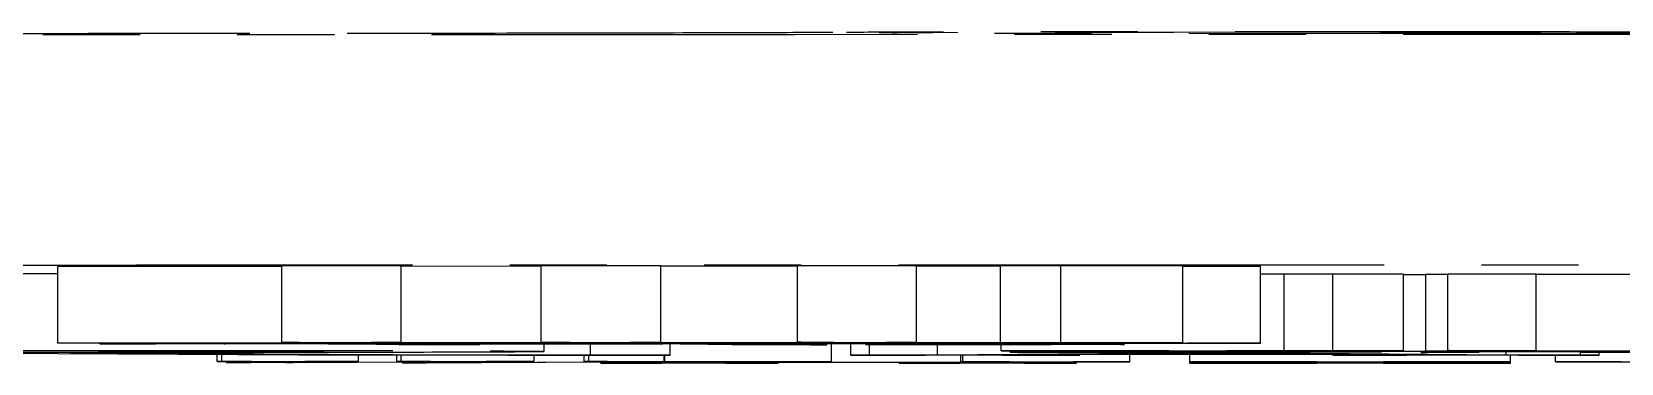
# Model space of a CAD drawing. Header units: millimetres. Extents: x 1953 to 4389, y 564 to 2287.
# Drawn here: x 2921.81 to 2942.59, y 712.44 to 716.77 of the extents above; entities that cross this region are included whole.
import ezdxf

# ---------------------------------------------------------------- set-up
doc = ezdxf.new("R2010")
doc.units = ezdxf.units.MM
doc.linetypes.add('PHANTOM', pattern=[12.7, 6.35, -1.27, 1.27, -1.27, 1.27, -1.27])

msp = doc.modelspace()

# ---------------------------------------------------------------- linework, layer by layer
at = {"color": 7, "linetype": 'PHANTOM', "lineweight": 25}
for p, q in [((2925.081, 713.703), (2922.152, 713.702)), ((2922.152, 712.702), (2922.152, 713.702)), ((2926.64, 713.708), (2925.081, 713.709)), ((2925.081, 712.709), (2925.081, 713.709)), ((2926.64, 712.708), (2926.64, 713.708)), ((2928.471, 713.705), (2926.64, 713.704)), ((2930.033, 713.71), (2928.471, 713.711)), ((2928.471, 712.711), (2928.471, 713.711)), ((2930.033, 712.71), (2930.033, 713.71)), ((2931.82, 713.706), (2930.033, 713.705)), ((2933.377, 713.711), (2931.82, 713.712)), ((2931.82, 712.712), (2931.82, 713.712)), ((2933.377, 712.711), (2933.377, 713.711)), ((2934.474, 713.707), (2933.377, 713.706)), ((2935.26, 713.709), (2934.474, 713.707)), ((2934.474, 712.707), (2934.474, 713.707)), ((2936.857, 713.707), (2935.26, 713.709)), ((2935.26, 712.709), (2935.26, 713.709)), ((2936.857, 712.707), (2936.857, 713.707)), ((2937.872, 713.7), (2936.857, 713.701)), ((2937.872, 712.7), (2937.872, 713.7)), ((2938.181, 713.602), (2937.872, 713.602)), ((2938.816, 713.603), (2938.181, 713.602)), ((2938.181, 712.602), (2938.181, 713.602)), ((2939.741, 713.601), (2938.816, 713.603)), ((2938.816, 712.603), (2938.816, 713.603)), ((2939.741, 712.601), (2939.741, 713.601)), ((2940.03, 713.595), (2939.741, 713.595)), ((2940.319, 713.598), (2940.03, 713.598)), ((2940.03, 713.598), (2940.03, 712.598)), ((2941.475, 713.603), (2940.319, 713.604)), ((2940.319, 712.604), (2940.319, 713.604)), ((2941.475, 712.603), (2941.475, 713.603)), ((2943.035, 713.598), (2941.475, 713.598)), ((2922.152, 712.702), (2925.625, 712.704)), ((2922.792, 712.701), (2922.152, 712.702)), ((2922.314, 712.574), (2927.381, 712.547)), ((2922.702, 712.691), (2922.702, 712.701)), ((2923.38, 712.702), (2922.792, 712.701)), ((2923.082, 712.693), (2923.082, 712.702)), ((2925.694, 712.703), (2923.38, 712.702)), ((2923.75, 712.697), (2923.75, 712.702)), ((2923.75, 712.697), (2924.022, 712.697)), ((2924.022, 712.697), (2924.022, 712.702)), ((2924.022, 712.697), (2924.164, 712.696)), ((2924.164, 712.696), (2924.164, 712.702)), ((2924.164, 712.696), (2935.938, 712.7)), ((2929.681, 712.697), (2924.236, 712.695)), ((2924.353, 712.693), (2924.353, 712.695)), ((2925.081, 712.709), (2926.64, 712.708)), ((2925.689, 712.692), (2925.689, 712.695)), ((2925.689, 712.692), (2926.724, 712.691)), ((2926.968, 712.699), (2926.018, 712.698)), ((2926.64, 712.708), (2926.247, 712.707)), ((2926.247, 712.707), (2926.509, 712.704)), ((2926.509, 712.704), (2926.509, 712.708)), ((2926.509, 712.704), (2929.028, 712.705)), ((2929.098, 712.704), (2926.578, 712.703)), ((2926.724, 712.691), (2926.724, 712.696)), ((2926.724, 712.691), (2930.061, 712.692)), ((2930.133, 712.691), (2926.796, 712.69)), ((2926.796, 712.69), (2927.662, 712.679)), ((2927.662, 712.679), (2926.804, 712.678)), ((2926.968, 712.699), (2926.968, 712.703)), ((2927.662, 712.679), (2927.662, 712.69)), ((2928.471, 712.711), (2930.033, 712.71)), ((2928.511, 712.591), (2928.511, 712.691)), ((2929.114, 712.545), (2929.114, 712.691)), ((2930.361, 712.7), (2929.408, 712.699)), ((2930.033, 712.71), (2929.627, 712.709)), ((2929.627, 712.709), (2929.912, 712.705)), ((2930.061, 712.692), (2929.681, 712.697)), ((2929.912, 712.705), (2929.912, 712.709)), ((2929.912, 712.705), (2932.362, 712.706)), ((2932.432, 712.705), (2929.981, 712.704)), ((2930.154, 712.545), (2930.154, 712.691)), ((2930.361, 712.7), (2930.361, 712.704)), ((2936.079, 712.699), (2930.564, 712.697)), ((2930.564, 712.697), (2930.944, 712.692)), ((2930.944, 712.692), (2930.944, 712.697)), ((2930.944, 712.692), (2934.212, 712.694)), ((2934.489, 712.693), (2931.016, 712.692)), ((2932.203, 712.678), (2931.25, 712.677)), ((2931.82, 712.712), (2933.377, 712.711)), ((2932.203, 712.678), (2932.203, 712.692)), ((2932.265, 712.459), (2932.265, 712.692)), ((2932.518, 712.545), (2932.518, 712.692)), ((2932.714, 712.684), (2932.714, 712.692)), ((2932.773, 712.683), (2932.714, 712.684)), ((2933.706, 712.702), (2932.758, 712.7)), ((2932.76, 712.545), (2932.76, 712.683)), ((2933.377, 712.711), (2932.974, 712.71)), ((2932.974, 712.71), (2933.248, 712.706)), ((2933.248, 712.706), (2933.248, 712.71)), ((2933.248, 712.706), (2934.474, 712.707)), ((2936.857, 712.707), (2933.318, 712.705)), ((2933.65, 712.547), (2933.65, 712.693)), ((2933.706, 712.702), (2933.706, 712.706)), ((2934.212, 712.694), (2934.212, 712.698)), ((2934.212, 712.694), (2934.707, 712.695)), ((2934.474, 712.707), (2935.26, 712.709)), ((2934.482, 712.602), (2934.482, 712.693)), ((2935.002, 712.601), (2934.482, 712.602)), ((2934.482, 712.602), (2938.181, 712.602)), ((2935.118, 712.685), (2934.489, 712.693)), ((2934.598, 712.584), (2934.598, 712.602)), ((2935.233, 712.582), (2934.598, 712.584)), ((2934.707, 712.695), (2934.707, 712.699)), ((2934.707, 712.695), (2935.95, 712.694)), ((2934.713, 712.594), (2934.713, 712.601)), ((2935.233, 712.593), (2934.713, 712.594)), ((2934.713, 712.594), (2936.678, 712.594)), ((2935.26, 712.709), (2936.857, 712.707)), ((2935.95, 712.694), (2935.419, 712.693)), ((2935.419, 712.693), (2936.048, 712.685)), ((2935.465, 712.695), (2936.079, 712.699)), ((2935.465, 712.695), (2935.465, 712.699)), ((2935.696, 712.695), (2935.465, 712.695)), ((2935.938, 712.7), (2935.938, 712.706)), ((2935.938, 712.7), (2936.42, 712.702)), ((2936.048, 712.685), (2936.048, 712.699)), ((2936.094, 712.684), (2936.094, 712.707)), ((2936.678, 712.601), (2936.389, 712.601)), ((2936.42, 712.702), (2936.42, 712.707)), ((2936.42, 712.702), (2937.872, 712.7)), ((2936.678, 712.593), (2936.62, 712.593)), ((2936.678, 712.594), (2936.678, 712.601)), ((2936.678, 712.585), (2936.678, 712.593)), ((2939.741, 712.601), (2937.429, 712.601)), ((2937.429, 712.601), (2937.429, 712.594)), ((2937.429, 712.594), (2938.065, 712.594)), ((2939.394, 712.593), (2937.429, 712.593)), ((2937.429, 712.593), (2937.429, 712.586)), ((2937.429, 712.586), (2939.394, 712.587)), ((2938.013, 712.574), (2938.013, 712.593)), ((2938.065, 712.594), (2938.065, 712.601)), ((2938.065, 712.594), (2938.585, 712.595)), ((2938.181, 712.602), (2938.816, 712.603)), ((2938.585, 712.595), (2938.585, 712.601)), ((2938.585, 712.595), (2939.394, 712.593)), ((2938.816, 712.603), (2939.741, 712.601)), ((2939.394, 712.595), (2939.394, 712.601)), ((2939.914, 712.593), (2939.394, 712.595)), ((2939.394, 712.595), (2946.387, 712.595)), ((2939.394, 712.593), (2939.394, 712.595)), ((2939.394, 712.587), (2939.394, 712.593)), ((2939.394, 712.587), (2939.452, 712.587)), ((2939.452, 712.594), (2939.452, 712.587)), ((2940.03, 712.588), (2939.972, 712.591)), ((2939.972, 712.591), (2940.724, 712.59)), ((2939.972, 712.577), (2939.972, 712.591)), ((2939.972, 712.577), (2940.03, 712.58)), ((2940.724, 712.578), (2939.972, 712.577)), ((2940.724, 712.596), (2940.03, 712.598)), ((2940.03, 712.598), (2940.377, 712.598)), ((2940.03, 712.58), (2940.03, 712.588)), ((2940.319, 712.604), (2941.475, 712.603)), ((2941.186, 712.597), (2940.724, 712.596)), ((2940.724, 712.59), (2940.724, 712.596)), ((2940.724, 712.59), (2942.4, 712.59)), ((2942.053, 712.59), (2940.724, 712.59)), ((2940.724, 712.59), (2940.724, 712.578)), ((2941.475, 712.603), (2941.07, 712.602)), ((2941.07, 712.602), (2941.07, 712.598)), ((2941.07, 712.598), (2943.093, 712.598)), ((2941.085, 712.547), (2941.085, 712.59)), ((2946.04, 712.597), (2941.186, 712.597)), ((2942.688, 712.594), (2941.301, 712.594)), ((2942.053, 712.579), (2942.053, 712.59)), ((2942.746, 712.58), (2942.053, 712.579)), ((2942.056, 712.545), (2942.056, 712.579)), ((2942.298, 712.545), (2942.298, 712.58)), ((2942.4, 712.59), (2942.688, 712.594)), ((2942.4, 712.59), (2942.4, 712.594)), ((2925.3, 712.542), (2919.733, 712.574)), ((2924.234, 712.461), (2924.234, 712.548)), ((2924.234, 712.461), (2924.294, 712.461)), ((2924.438, 712.461), (2924.234, 712.461)), ((2924.294, 712.461), (2924.294, 712.548)), ((2924.294, 712.461), (2926.081, 712.461)), ((2924.363, 712.442), (2924.363, 712.461)), ((2924.363, 712.442), (2924.667, 712.46)), ((2924.669, 712.442), (2924.363, 712.442)), ((2926.775, 712.453), (2924.669, 712.442)), ((2925.382, 712.459), (2925.128, 712.447)), ((2925.128, 712.447), (2925.23, 712.447)), ((2925.23, 712.447), (2926.906, 712.456)), ((2925.23, 712.447), (2925.23, 712.452)), ((2930.154, 712.542), (2925.3, 712.542)), ((2926.022, 712.46), (2925.868, 712.46)), ((2926.081, 712.461), (2926.022, 712.46)), ((2926.081, 712.461), (2926.081, 712.542)), ((2926.582, 712.46), (2926.582, 712.542)), ((2926.736, 712.46), (2926.582, 712.46)), ((2926.582, 712.46), (2926.642, 712.46)), ((2926.642, 712.46), (2926.642, 712.542)), ((2926.642, 712.46), (2928.378, 712.46)), ((2926.661, 712.441), (2926.877, 712.453)), ((2926.661, 712.441), (2926.661, 712.452)), ((2926.968, 712.441), (2926.661, 712.441)), ((2926.877, 712.453), (2926.775, 712.453)), ((2926.906, 712.456), (2927.016, 712.459)), ((2929.865, 712.457), (2926.968, 712.441)), ((2927.73, 712.458), (2927.455, 712.446)), ((2927.455, 712.446), (2927.557, 712.446)), ((2927.557, 712.446), (2929.499, 712.457)), ((2927.557, 712.446), (2927.557, 712.451)), ((2928.318, 712.459), (2928.166, 712.459)), ((2928.378, 712.46), (2928.318, 712.459)), ((2928.378, 712.46), (2928.378, 712.542)), ((2929.033, 712.459), (2929.033, 712.542)), ((2929.187, 712.459), (2929.033, 712.459)), ((2929.033, 712.459), (2929.092, 712.459)), ((2929.092, 712.459), (2929.092, 712.542)), ((2929.092, 712.459), (2930.078, 712.459)), ((2929.114, 712.545), (2930.154, 712.545)), ((2929.25, 712.44), (2929.25, 712.454)), ((2929.25, 712.44), (2929.279, 712.441)), ((2931.538, 712.44), (2929.25, 712.44)), ((2929.279, 712.441), (2929.279, 712.454)), ((2929.279, 712.441), (2929.539, 712.441)), ((2929.499, 712.457), (2929.545, 712.458)), ((2929.539, 712.441), (2929.539, 712.455)), ((2930.043, 712.441), (2930.693, 712.457)), ((2930.078, 712.459), (2930.078, 712.542)), ((2930.078, 712.459), (2930.08, 712.459)), ((2930.08, 712.542), (2930.08, 712.459)), ((2930.08, 712.459), (2932.265, 712.459)), ((2930.154, 712.545), (2930.154, 712.542)), ((2930.564, 712.458), (2930.36, 712.458)), ((2930.566, 712.458), (2930.564, 712.458)), ((2931.207, 712.449), (2930.876, 712.441)), ((2930.876, 712.441), (2930.88, 712.441)), ((2934.276, 712.449), (2931.207, 712.449)), ((2931.525, 712.457), (2931.234, 712.45)), ((2931.234, 712.45), (2934.303, 712.449)), ((2931.307, 712.44), (2931.307, 712.449)), ((2931.307, 712.44), (2931.567, 712.44)), ((2931.567, 712.44), (2931.538, 712.44)), ((2931.567, 712.44), (2931.567, 712.449)), ((2932.238, 712.458), (2932.03, 712.458)), ((2932.265, 712.459), (2932.238, 712.458)), ((2932.518, 712.543), (2932.518, 712.545)), ((2932.518, 712.545), (2932.76, 712.545)), ((2935.511, 712.543), (2932.518, 712.543)), ((2933.151, 712.439), (2933.151, 712.449)), ((2933.151, 712.439), (2933.18, 712.44)), ((2935.439, 712.439), (2933.151, 712.439)), ((2933.18, 712.44), (2933.18, 712.449)), ((2933.18, 712.44), (2933.44, 712.44)), ((2933.44, 712.44), (2933.44, 712.449)), ((2933.65, 712.547), (2936.803, 712.573)), ((2933.944, 712.441), (2934.276, 712.449)), ((2933.944, 712.441), (2933.944, 712.449)), ((2933.954, 712.458), (2933.954, 712.543)), ((2934.162, 712.458), (2933.954, 712.458)), ((2933.954, 712.458), (2933.981, 712.458)), ((2933.981, 712.458), (2933.981, 712.543)), ((2933.981, 712.458), (2936.165, 712.458)), ((2934.303, 712.449), (2934.594, 712.457)), ((2935.268, 712.555), (2934.54, 712.548)), ((2935.426, 712.456), (2934.777, 712.441)), ((2934.777, 712.441), (2934.781, 712.44)), ((2935.208, 712.44), (2935.208, 712.451)), ((2935.208, 712.44), (2935.468, 712.439)), ((2938.903, 712.555), (2935.268, 712.555)), ((2935.268, 712.545), (2935.268, 712.555)), ((2935.268, 712.545), (2935.511, 712.545)), ((2937.126, 712.57), (2935.43, 712.556)), ((2935.43, 712.556), (2938.822, 712.556)), ((2935.468, 712.439), (2935.439, 712.439)), ((2935.511, 712.545), (2935.511, 712.555)), ((2935.511, 712.545), (2935.511, 712.543)), ((2936.139, 712.457), (2935.93, 712.457)), ((2936.165, 712.458), (2936.139, 712.457)), ((2936.165, 712.458), (2936.165, 712.555)), ((2936.803, 712.573), (2938.013, 712.574)), ((2936.949, 712.458), (2936.949, 712.555)), ((2936.949, 712.458), (2941.141, 712.458)), ((2936.949, 712.457), (2936.949, 712.458)), ((2938.145, 712.457), (2936.949, 712.457)), ((2936.949, 712.439), (2936.949, 712.457)), ((2941.141, 712.439), (2936.949, 712.439)), ((2936.949, 712.439), (2936.949, 712.439)), ((2936.949, 712.439), (2938.145, 712.439)), ((2937.207, 712.57), (2937.126, 712.57)), ((2938.822, 712.556), (2937.207, 712.57)), ((2938.013, 712.574), (2941.085, 712.547)), ((2938.145, 712.439), (2938.145, 712.457)), ((2938.613, 712.44), (2938.613, 712.456)), ((2938.819, 712.545), (2938.819, 712.555)), ((2938.819, 712.543), (2938.819, 712.545)), ((2938.819, 712.545), (2939.143, 712.545)), ((2942.298, 712.543), (2938.819, 712.543)), ((2939.709, 712.547), (2938.903, 712.555)), ((2939.143, 712.545), (2939.143, 712.552)), ((2939.476, 712.456), (2939.476, 712.44)), ((2941.141, 712.457), (2939.944, 712.457)), ((2939.944, 712.439), (2939.944, 712.457)), ((2939.944, 712.439), (2941.141, 712.439)), ((2941.141, 712.458), (2941.141, 712.543)), ((2941.141, 712.458), (2941.141, 712.457)), ((2941.141, 712.439), (2941.141, 712.457)), ((2941.141, 712.439), (2941.141, 712.439)), ((2941.729, 712.458), (2941.729, 712.543)), ((2941.729, 712.458), (2944.151, 712.459)), ((2941.766, 712.457), (2941.729, 712.458)), ((2942.074, 712.457), (2941.766, 712.457)), ((2942.056, 712.545), (2942.298, 712.545)), ((2942.298, 712.545), (2942.298, 712.543)), ((2943.438, 712.441), (2942.587, 712.457))]:
    msp.add_line(p, q, dxfattribs=at)
at = {"color": 7, "linetype": 'PHANTOM', "lineweight": 25, "flags": 128}
for points in [[(3009.586, 716.579), (3009.541, 716.585), (3009.185, 716.595), (3008.475, 716.606), (3007.414, 716.617), (3006.008, 716.627), (3004.263, 716.637), (3002.189, 716.647), (2999.795, 716.656), (2997.094, 716.665), (2994.099, 716.674), (2990.825, 716.682), (2987.288, 716.69), (2983.506, 716.697), (2979.498, 716.704), (2975.283, 716.71), (2970.883, 716.715), (2966.32, 716.72), (2961.616, 716.723), (2956.795, 716.727), (2951.88, 716.729), (2946.897, 716.731), (2941.87, 716.732), (2936.824, 716.732), (2931.784, 716.731), (2926.776, 716.73), (2921.824, 716.728), (2916.954, 716.725), (2912.188, 716.722), (2907.551, 716.717), (2903.067, 716.712), (2898.757, 716.707), (2894.643, 716.701), (2890.745, 716.694), (2887.084, 716.686), (2883.676, 716.678), (2880.539, 716.67), (2877.689, 716.661), (2875.14, 716.652), (2872.905, 716.642), (2870.994, 716.632), (2869.418, 716.622), (2868.184, 716.611), (2867.297, 716.601), (2866.764, 716.59), (2866.586, 716.579), (2866.586, 716.579)], [(2943.286, 716.756), (2943.109, 716.753), (2942.589, 716.75), (2941.763, 716.748), (2940.686, 716.746), (2939.432, 716.745), (2938.086, 716.744), (2936.74, 716.745), (2935.486, 716.746), (2934.409, 716.748), (2933.583, 716.75), (2933.063, 716.753), (2932.886, 716.756), (2933.063, 716.758), (2933.583, 716.761), (2934.409, 716.763), (2935.486, 716.765), (2936.74, 716.766), (2938.086, 716.767), (2939.432, 716.766), (2940.686, 716.765), (2941.763, 716.763), (2942.589, 716.761), (2943.109, 716.758), (2943.286, 716.756)]]:
    msp.add_lwpolyline(points, dxfattribs=at)
at = {"color": 7, "linetype": 'PHANTOM', "lineweight": 25}
for points, knots in [([(2923.952, 716.745), (2921.456, 716.744), (2916.419, 716.742), (2909.042, 716.736), (2901.8, 716.73), (2894.821, 716.721), (2888.218, 716.711), (2882.124, 716.699), (2876.632, 716.686), (2871.82, 716.672), (2867.757, 716.657), (2864.488, 716.641), (2861.949, 716.625), (2860.887, 716.615), (2860.361, 716.609)], [0, 0, 0, 0, 0.079959, 0.161371, 0.244142, 0.328893, 0.414217, 0.5, 0.585778, 0.671102, 0.755858, 0.838624, 0.920039, 1, 1, 1, 1]), ([(2932.282, 716.76), (2931.891, 716.758), (2931.096, 716.755), (2929.106, 716.75), (2926.692, 716.747), (2924.855, 716.746), (2923.952, 716.745)], [0, 0, 0, 0, 0.245796, 0.5, 0.754204, 1, 1, 1, 1]), ([(2943.89, 716.76), (2943.626, 716.761), (2943.085, 716.764), (2941.667, 716.767), (2939.95, 716.768), (2938.086, 716.769), (2936.222, 716.768), (2934.505, 716.767), (2933.087, 716.764), (2932.546, 716.761), (2932.282, 716.76)], [0, 0, 0, 0, 0.122089, 0.25, 0.377911, 0.5, 0.622089, 0.75, 0.877911, 1, 1, 1, 1]), ([(2869.64, 713.582), (2869.688, 713.585), (2869.795, 713.593), (2870.664, 713.606), (2872.145, 713.62), (2874.321, 713.633), (2877.151, 713.647), (2880.665, 713.659), (2884.819, 713.672), (2889.563, 713.683), (2894.824, 713.693), (2900.516, 713.702), (2906.539, 713.709), (2912.762, 713.715), (2919.127, 713.72), (2925.48, 713.723), (2931.819, 713.725), (2938.086, 713.726), (2944.353, 713.725), (2950.692, 713.723), (2957.044, 713.72), (2963.41, 713.715), (2969.633, 713.709), (2975.656, 713.702), (2981.348, 713.693), (2986.609, 713.683), (2991.353, 713.672), (2995.507, 713.659), (2999.021, 713.647), (3001.851, 713.633), (3004.026, 713.62), (3005.508, 713.606), (3006.379, 713.593), (3006.486, 713.585), (3006.534, 713.582)], [0, 0, 0, 0, 0.023828, 0.053273, 0.084485, 0.115699, 0.147957, 0.180726, 0.213842, 0.247136, 0.28043, 0.313546, 0.346314, 0.378573, 0.409785, 0.440999, 0.470442, 0.499888, 0.529332, 0.558778, 0.58999, 0.621203, 0.653462, 0.68623, 0.719347, 0.752641, 0.785934, 0.819051, 0.851819, 0.884078, 0.915289, 0.946503, 0.975948, 1, 1, 1, 1]), ([(2922.152, 713.606), (2922.045, 713.606), (2921.625, 713.606), (2921.185, 713.606), (2920.857, 713.606)], [0, 0, 0, 0, 0.254888, 1, 1, 1, 1]), ([(2919.232, 712.604), (2919.901, 712.604), (2921.247, 712.604), (2923.055, 712.602), (2924.375, 712.6), (2925.299, 712.596), (2925.606, 712.593), (2925.629, 712.591), (2925.634, 712.59)], [0, 0, 0, 0, 0.196061, 0.394111, 0.547436, 0.700125, 0.928087, 1, 1, 1, 1]), ([(2925.634, 712.59), (2925.604, 712.589), (2925.543, 712.586), (2924.86, 712.582), (2923.512, 712.579), (2921.827, 712.577), (2920.479, 712.577), (2919.701, 712.577), (2919.579, 712.577)], [0, 0, 0, 0, 0.200351, 0.402646, 0.59747, 0.766762, 0.96323, 1, 1, 1, 1]), ([(2920.182, 712.606), (2920.851, 712.606), (2922.086, 712.606), (2923.853, 712.606), (2925.516, 712.604), (2927.035, 712.602), (2928.181, 712.598), (2928.488, 712.594), (2928.507, 712.592), (2928.511, 712.591)], [0, 0, 0, 0, 0.160365, 0.296332, 0.431737, 0.589347, 0.747826, 0.949128, 1, 1, 1, 1]), ([(2928.511, 712.591), (2928.484, 712.59), (2928.424, 712.586), (2927.64, 712.582), (2925.928, 712.578), (2924.08, 712.575), (2922.801, 712.575), (2922.314, 712.574)], [0, 0, 0, 0, 0.183074, 0.416875, 0.642834, 0.864166, 1, 1, 1, 1]), ([(2922.702, 712.691), (2922.706, 712.691), (2922.719, 712.692), (2922.888, 712.692), (2923.021, 712.692), (2923.082, 712.693)], [0, 0, 0, 0, 0.206018, 0.636041, 1, 1, 1, 1]), ([(2923.398, 712.69), (2923.317, 712.69), (2923.167, 712.69), (2922.958, 712.691), (2922.817, 712.691), (2922.725, 712.691), (2922.708, 712.691), (2922.702, 712.691)], [0, 0, 0, 0, 0.281585, 0.522569, 0.762523, 0.925805, 1, 1, 1, 1]), ([(2923.082, 712.693), (2923.209, 712.693), (2923.552, 712.694), (2923.697, 712.696), (2923.735, 712.697), (2923.75, 712.697)], [0, 0, 0, 0, 0.268239, 0.722981, 1, 1, 1, 1]), ([(2924.305, 712.692), (2924.279, 712.692), (2924.226, 712.691), (2923.961, 712.691), (2923.691, 712.691), (2923.452, 712.69), (2923.398, 712.69)], [0, 0, 0, 0, 0.194719, 0.390632, 0.863045, 1, 1, 1, 1]), ([(2924.236, 712.695), (2924.289, 712.694), (2924.358, 712.694), (2924.336, 712.693), (2924.332, 712.693)], [0, 0, 0, 0, 0.7846575, 1, 1, 1, 1]), ([(2925.625, 712.704), (2925.566, 712.704), (2925.456, 712.706), (2925.277, 712.707), (2925.146, 712.709), (2925.081, 712.709)], [0, 0, 0, 0, 0.361759, 0.680808, 1, 1, 1, 1]), ([(2926.804, 712.678), (2926.711, 712.679), (2926.526, 712.682), (2926.167, 712.687), (2925.86, 712.69), (2925.689, 712.692)], [0, 0, 0, 0, 0.307881, 0.615778, 1, 1, 1, 1]), ([(2926.018, 712.698), (2925.981, 712.699), (2925.919, 712.7), (2925.804, 712.701), (2925.731, 712.702), (2925.694, 712.703)], [0, 0, 0, 0, 0.437947, 0.718933, 1, 1, 1, 1]), ([(2926.578, 712.703), (2926.608, 712.703), (2926.669, 712.702), (2926.793, 712.701), (2926.9, 712.7), (2926.968, 712.699)], [0, 0, 0, 0, 0.2673365, 0.5346869, 1, 1, 1, 1]), ([(2929.028, 712.705), (2928.97, 712.705), (2928.858, 712.707), (2928.674, 712.709), (2928.539, 712.71), (2928.471, 712.711)], [0, 0, 0, 0, 0.353076, 0.676475, 1, 1, 1, 1]), ([(2929.408, 712.699), (2929.365, 712.7), (2929.3, 712.701), (2929.188, 712.703), (2929.128, 712.704), (2929.098, 712.704)], [0, 0, 0, 0, 0.499817, 0.749886, 1, 1, 1, 1]), ([(2929.981, 712.704), (2930.012, 712.704), (2930.072, 712.703), (2930.189, 712.702), (2930.296, 712.701), (2930.361, 712.7)], [0, 0, 0, 0, 0.278089, 0.556193, 1, 1, 1, 1]), ([(2931.25, 712.677), (2931.153, 712.678), (2930.958, 712.681), (2930.576, 712.686), (2930.298, 712.689), (2930.133, 712.691)], [0, 0, 0, 0, 0.2894212, 0.5788391, 1, 1, 1, 1]), ([(2931.016, 712.692), (2931.132, 712.69), (2931.363, 712.687), (2931.741, 712.683), (2932.038, 712.68), (2932.203, 712.678)], [0, 0, 0, 0, 0.307939, 0.615874, 1, 1, 1, 1]), ([(2932.362, 712.706), (2932.304, 712.707), (2932.193, 712.708), (2932.013, 712.71), (2931.885, 712.711), (2931.82, 712.712)], [0, 0, 0, 0, 0.3618324, 0.680859, 1, 1, 1, 1]), ([(2932.758, 712.7), (2932.718, 712.701), (2932.652, 712.702), (2932.538, 712.704), (2932.467, 712.705), (2932.432, 712.705)], [0, 0, 0, 0, 0.437841, 0.718884, 1, 1, 1, 1]), ([(2932.714, 712.684), (2933.047, 712.684), (2933.62, 712.684), (2934.275, 712.684), (2934.679, 712.684), (2934.887, 712.684), (2935.028, 712.684), (2935.106, 712.685), (2935.138, 712.685), (2935.125, 712.685), (2935.118, 712.685)], [0, 0, 0, 0, 0.358025, 0.615683, 0.704922, 0.795041, 0.841826, 0.888488, 0.9407, 1, 1, 1, 1]), ([(2934.985, 712.681), (2934.953, 712.681), (2934.889, 712.681), (2934.532, 712.682), (2933.825, 712.683), (2933.169, 712.683), (2932.773, 712.683)], [0, 0, 0, 0, 0.1072401, 0.2147204, 0.5251042, 1, 1, 1, 1]), ([(2933.318, 712.705), (2933.347, 712.705), (2933.405, 712.704), (2933.528, 712.703), (2933.637, 712.702), (2933.706, 712.702)], [0, 0, 0, 0, 0.267397, 0.53481, 1, 1, 1, 1]), ([(2934.598, 712.584), (2934.946, 712.584), (2935.469, 712.584), (2936.161, 712.585), (2936.506, 712.585), (2936.678, 712.585)], [0, 0, 0, 0, 0.499885, 0.7499286, 1, 1, 1, 1]), ([(2936.048, 712.685), (2936.074, 712.685), (2936.126, 712.684), (2935.986, 712.683), (2935.626, 712.682), (2935.237, 712.681), (2934.985, 712.681)], [0, 0, 0, 0, 0.211302, 0.416468, 0.621501, 1, 1, 1, 1]), ([(2936.389, 712.601), (2936.222, 712.601), (2935.906, 712.601), (2935.441, 712.601), (2935.149, 712.601), (2935.002, 712.601)], [0, 0, 0, 0, 0.35686, 0.67714, 1, 1, 1, 1]), ([(2936.62, 712.593), (2936.454, 712.593), (2936.137, 712.593), (2935.673, 712.593), (2935.38, 712.593), (2935.233, 712.593)], [0, 0, 0, 0, 0.35686, 0.67714, 1, 1, 1, 1]), ([(2939.452, 712.587), (2938.855, 712.586), (2937.836, 712.585), (2936.371, 712.583), (2935.614, 712.582), (2935.233, 712.582)], [0, 0, 0, 0, 0.41234, 0.704495, 1, 1, 1, 1]), ([(2937.872, 712.7), (2937.654, 712.699), (2937.179, 712.699), (2936.447, 712.697), (2935.988, 712.696), (2935.696, 712.695)], [0, 0, 0, 0, 0.234297, 0.511813, 1, 1, 1, 1]), ([(2941.301, 712.594), (2941.135, 712.594), (2940.818, 712.594), (2940.354, 712.594), (2940.061, 712.594), (2939.914, 712.593)], [0, 0, 0, 0, 0.35686, 0.67714, 1, 1, 1, 1]), ([(2940.375, 712.599), (2940.374, 712.599), (2940.371, 712.6), (2940.356, 712.602), (2940.331, 712.603), (2940.319, 712.604)], [0, 0, 0, 0, 0.333361, 0.666606, 1, 1, 1, 1]), ([(2924.667, 712.46), (2924.679, 712.46), (2924.695, 712.46), (2924.648, 712.46), (2924.59, 712.46), (2924.514, 712.461), (2924.463, 712.461), (2924.438, 712.461)], [0, 0, 0, 0, 0.409045, 0.568709, 0.729731, 0.871998, 1, 1, 1, 1]), ([(2925.868, 712.46), (2925.803, 712.46), (2925.703, 712.46), (2925.571, 712.46), (2925.484, 712.46), (2925.416, 712.46), (2925.395, 712.459), (2925.382, 712.459)], [0, 0, 0, 0, 0.286948, 0.445283, 0.603611, 0.766841, 1, 1, 1, 1]), ([(2927.016, 712.459), (2927.023, 712.459), (2927.035, 712.459), (2926.978, 712.459), (2926.88, 712.46), (2926.781, 712.46), (2926.736, 712.46)], [0, 0, 0, 0, 0.280717, 0.477013, 0.764436, 1, 1, 1, 1]), ([(2927.381, 712.547), (2927.551, 712.547), (2927.816, 712.546), (2928.488, 712.545), (2928.894, 712.545), (2929.114, 712.545)], [0, 0, 0, 0, 0.454509, 0.703285, 1, 1, 1, 1]), ([(2928.166, 712.459), (2928.119, 712.459), (2928.043, 712.459), (2927.935, 712.459), (2927.859, 712.459), (2927.787, 712.459), (2927.751, 712.459), (2927.734, 712.458), (2927.73, 712.458)], [0, 0, 0, 0, 0.2197284, 0.3604368, 0.5019622, 0.6296085, 0.9109721, 1, 1, 1, 1]), ([(2929.54, 712.458), (2929.54, 712.458), (2929.539, 712.458), (2929.497, 712.458), (2929.418, 712.458), (2929.311, 712.459), (2929.227, 712.459), (2929.187, 712.459)], [0, 0, 0, 0, 0.063168, 0.286153, 0.501453, 0.758451, 1, 1, 1, 1]), ([(2929.539, 712.441), (2929.631, 712.441), (2929.761, 712.441), (2929.91, 712.441), (2929.986, 712.441), (2930.029, 712.441), (2930.039, 712.441), (2930.043, 712.441)], [0, 0, 0, 0, 0.375821, 0.523807, 0.672057, 0.853203, 1, 1, 1, 1]), ([(2930.36, 712.458), (2930.304, 712.458), (2930.197, 712.458), (2930.051, 712.458), (2929.939, 712.458), (2929.89, 712.457), (2929.865, 712.457)], [0, 0, 0, 0, 0.246987, 0.468153, 0.728462, 1, 1, 1, 1]), ([(2930.692, 712.457), (2930.693, 712.458), (2930.695, 712.458), (2930.664, 712.458), (2930.612, 712.458), (2930.576, 712.458), (2930.566, 712.458)], [0, 0, 0, 0, 0.177122, 0.589108, 0.884827, 1, 1, 1, 1]), ([(2930.887, 712.441), (2930.9, 712.441), (2930.926, 712.441), (2931.01, 712.44), (2931.137, 712.44), (2931.243, 712.44), (2931.307, 712.44)], [0, 0, 0, 0, 0.204883, 0.408937, 0.643499, 1, 1, 1, 1]), ([(2932.03, 712.458), (2931.96, 712.458), (2931.844, 712.458), (2931.701, 712.458), (2931.609, 712.458), (2931.546, 712.457), (2931.533, 712.457), (2931.525, 712.457)], [0, 0, 0, 0, 0.290077, 0.48445, 0.638173, 0.79153, 1, 1, 1, 1]), ([(2932.76, 712.545), (2932.884, 712.545), (2933.094, 712.545), (2933.35, 712.545), (2933.535, 712.546), (2933.61, 712.546), (2933.642, 712.546), (2933.65, 712.547)], [0, 0, 0, 0, 0.268165, 0.456817, 0.645375, 0.906381, 1, 1, 1, 1]), ([(2933.44, 712.44), (2933.532, 712.44), (2933.661, 712.44), (2933.811, 712.44), (2933.887, 712.44), (2933.93, 712.44), (2933.94, 712.441), (2933.944, 712.441)], [0, 0, 0, 0, 0.3758207, 0.5238074, 0.6720575, 0.8532035, 1, 1, 1, 1]), ([(2934.59, 712.457), (2934.591, 712.457), (2934.592, 712.457), (2934.553, 712.457), (2934.491, 712.457), (2934.376, 712.457), (2934.262, 712.458), (2934.179, 712.458), (2934.162, 712.458)], [0, 0, 0, 0, 0.132198, 0.30903, 0.458399, 0.607839, 0.921168, 1, 1, 1, 1]), ([(2934.54, 712.548), (2934.53, 712.548), (2934.508, 712.548), (2934.475, 712.547), (2934.466, 712.547), (2934.459, 712.547)], [0, 0, 0, 0, 0.2502199, 0.5005081, 1, 1, 1, 1]), ([(2934.459, 712.547), (2934.468, 712.546), (2934.482, 712.546), (2934.561, 712.545), (2934.658, 712.545), (2934.812, 712.545), (2935.022, 712.545), (2935.183, 712.545), (2935.268, 712.545)], [0, 0, 0, 0, 0.284135, 0.450473, 0.560568, 0.671794, 0.825494, 1, 1, 1, 1]), ([(2934.788, 712.44), (2934.801, 712.44), (2934.827, 712.44), (2934.911, 712.44), (2935.038, 712.44), (2935.144, 712.44), (2935.208, 712.44)], [0, 0, 0, 0, 0.204883, 0.408937, 0.643499, 1, 1, 1, 1]), ([(2935.93, 712.457), (2935.861, 712.457), (2935.745, 712.457), (2935.602, 712.457), (2935.51, 712.457), (2935.447, 712.457), (2935.434, 712.457), (2935.426, 712.456)], [0, 0, 0, 0, 0.290077, 0.48445, 0.638173, 0.79153, 1, 1, 1, 1]), ([(2938.613, 712.456), (2938.61, 712.456), (2938.606, 712.456), (2938.546, 712.457), (2938.468, 712.457), (2938.332, 712.457), (2938.222, 712.457), (2938.145, 712.457)], [0, 0, 0, 0, 0.250411, 0.398556, 0.54744, 0.686236, 1, 1, 1, 1]), ([(2938.145, 712.439), (2938.234, 712.439), (2938.36, 712.439), (2938.501, 712.44), (2938.574, 712.44), (2938.61, 712.44), (2938.612, 712.44), (2938.613, 712.44)], [0, 0, 0, 0, 0.3640306, 0.510061, 0.6558643, 0.8438409, 1, 1, 1, 1]), ([(2939.143, 712.545), (2939.23, 712.545), (2939.371, 712.545), (2939.539, 712.545), (2939.646, 712.545), (2939.719, 712.545), (2939.77, 712.545), (2939.783, 712.546), (2939.79, 712.546)], [0, 0, 0, 0, 0.25713, 0.418126, 0.515419, 0.613557, 0.771961, 1, 1, 1, 1]), ([(2939.944, 712.457), (2939.874, 712.457), (2939.758, 712.457), (2939.62, 712.457), (2939.535, 712.457), (2939.484, 712.456), (2939.479, 712.456), (2939.476, 712.456)], [0, 0, 0, 0, 0.294404, 0.487725, 0.643608, 0.799347, 1, 1, 1, 1]), ([(2939.476, 712.44), (2939.48, 712.44), (2939.485, 712.44), (2939.543, 712.44), (2939.638, 712.44), (2939.776, 712.439), (2939.884, 712.439), (2939.944, 712.439)], [0, 0, 0, 0, 0.210223, 0.375759, 0.542534, 0.746796, 1, 1, 1, 1]), ([(2939.79, 712.546), (2939.789, 712.546), (2939.786, 712.546), (2939.771, 712.547), (2939.734, 712.547), (2939.709, 712.547)], [0, 0, 0, 0, 0.25103, 0.502225, 1, 1, 1, 1]), ([(2941.085, 712.547), (2941.127, 712.546), (2941.211, 712.546), (2941.397, 712.545), (2941.657, 712.545), (2941.884, 712.545), (2942.018, 712.545), (2942.056, 712.545)], [0, 0, 0, 0, 0.25387, 0.509596, 0.715202, 0.920342, 1, 1, 1, 1]), ([(2942.587, 712.457), (2942.574, 712.457), (2942.554, 712.457), (2942.472, 712.457), (2942.378, 712.457), (2942.239, 712.457), (2942.136, 712.457), (2942.074, 712.457)], [0, 0, 0, 0, 0.2826647, 0.4248628, 0.5676053, 0.7445144, 1, 1, 1, 1])]:
    msp.add_open_spline(points, degree=3, knots=knots, dxfattribs=at)

doc.saveas('drawing.dxf')
